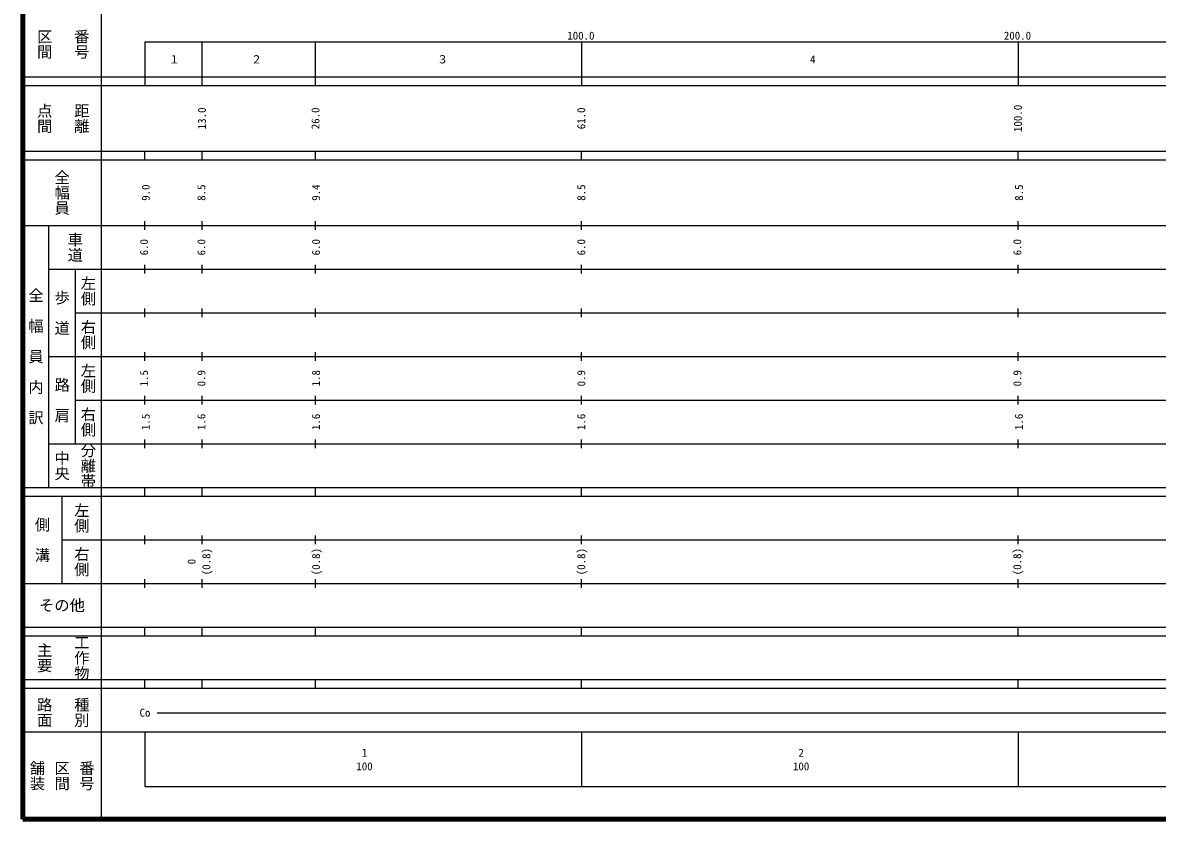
# Model space of a CAD drawing. Units: millimetres on the paper, enlarged 1000 times. Extents: x 40000 to 680000, y 20000 to 380000.
# Drawn here: x 40000 to 299868, y 20000 to 202409 of the extents above; entities that cross this region are included whole.
import ezdxf
from ezdxf.enums import TextEntityAlignment as Align

# ---------------------------------------------------------------- set-up
doc = ezdxf.new("R2010")
doc.units = ezdxf.units.MM
doc.header["$LTSCALE"] = 1000
doc.layers.add('M-TTL', color=2, linetype='Continuous', lineweight=140)
doc.layers.add('M-TTL-BAND', color=7, linetype='Continuous', lineweight=25)
doc.styles.add('@ＭＳ ゴシック', font='')
doc.styles.add('ＭＳ ゴシック', font='')
doc.styles.get('@ＭＳ ゴシック').set_extended_font_data('@MS Gothic')
doc.styles.get('ＭＳ ゴシック').set_extended_font_data('MS Gothic')

msp = doc.modelspace()

# ---------------------------------------------------------------- linework, layer by layer
at = {"layer": 'M-TTL'}
for p, q in [((40000, 380000), (40000, 20000)), ((40000, 20000), (680000, 20000))]:
    msp.add_line(p, q, dxfattribs=at)
at = {"layer": 'M-TTL-BAND'}
for p, q in [((58000, 370000), (58000, 20000)), ((68000, 198000), (579000, 198000)), ((68000, 198000), (68000, 188000)), ((81000, 198000), (81000, 188000)), ((107000, 198000), (107000, 188000)), ((168000, 198000), (168000, 188000)), ((268000, 198000), (268000, 188000)), ((40000, 190000), (579000, 190000)), ((40000, 188000), (579000, 188000)), ((40000, 173000), (579000, 173000)), ((68000, 171000), (68000, 173000)), ((81000, 173000), (81000, 171000)), ((107000, 173000), (107000, 171000)), ((168000, 171000), (168000, 173000)), ((268000, 171000), (268000, 173000)), ((40000, 171000), (579000, 171000)), ((40000, 156000), (579000, 156000)), ((46000, 96000), (46000, 156000)), ((68000, 155000), (68000, 157000)), ((81000, 157000), (81000, 155000)), ((107000, 157000), (107000, 155000)), ((168000, 155000), (168000, 157000)), ((268000, 155000), (268000, 157000)), ((46000, 146000), (579000, 146000)), ((52000, 146000), (52000, 106000)), ((68000, 145000), (68000, 147000)), ((81000, 147000), (81000, 145000)), ((107000, 147000), (107000, 145000)), ((168000, 145000), (168000, 147000)), ((268000, 145000), (268000, 147000)), ((52000, 136000), (579000, 136000)), ((68000, 135000), (68000, 137000)), ((81000, 137000), (81000, 135000)), ((107000, 137000), (107000, 135000)), ((168000, 135000), (168000, 137000)), ((268000, 135000), (268000, 137000)), ((46000, 126000), (579000, 126000)), ((68000, 125000), (68000, 127000)), ((81000, 127000), (81000, 125000)), ((107000, 127000), (107000, 125000)), ((168000, 125000), (168000, 127000)), ((268000, 125000), (268000, 127000)), ((68000, 115000), (68000, 117000)), ((81000, 117000), (81000, 115000)), ((107000, 117000), (107000, 115000)), ((168000, 115000), (168000, 117000)), ((268000, 115000), (268000, 117000)), ((52000, 116000), (579000, 116000)), ((68000, 105000), (68000, 107000)), ((81000, 107000), (81000, 105000)), ((107000, 107000), (107000, 105000)), ((168000, 105000), (168000, 107000)), ((268000, 105000), (268000, 107000)), ((46000, 106000), (579000, 106000)), ((40000, 96000), (579000, 96000)), ((40000, 94000), (579000, 94000)), ((49000, 94000), (49000, 74000)), ((68000, 94000), (68000, 96000)), ((81000, 96000), (81000, 94000)), ((107000, 96000), (107000, 94000)), ((168000, 94000), (168000, 96000)), ((268000, 94000), (268000, 96000)), ((49000, 84000), (579000, 84000)), ((68000, 83000), (68000, 85000)), ((81000, 85000), (81000, 83000)), ((107000, 85000), (107000, 83000)), ((168000, 83000), (168000, 85000)), ((268000, 83000), (268000, 85000)), ((40000, 74000), (579000, 74000)), ((68000, 73000), (68000, 75000)), ((81000, 75000), (81000, 73000)), ((107000, 75000), (107000, 73000)), ((168000, 73000), (168000, 75000)), ((268000, 73000), (268000, 75000)), ((40000, 64000), (579000, 64000)), ((68000, 62000), (68000, 64000)), ((81000, 64000), (81000, 62000)), ((107000, 64000), (107000, 62000)), ((168000, 62000), (168000, 64000)), ((268000, 62000), (268000, 64000)), ((40000, 62000), (579000, 62000)), ((40000, 52000), (579000, 52000)), ((68000, 50000), (68000, 52000)), ((81000, 52000), (81000, 50000)), ((107000, 52000), (107000, 50000)), ((168000, 50000), (168000, 52000)), ((268000, 50000), (268000, 52000)), ((40000, 50000), (579000, 50000)), ((70805, 44406), (565903, 44406)), ((40000, 40000), (579000, 40000)), ((68000, 40000), (68000, 27500)), ((168000, 40000), (168000, 27500)), ((268000, 40000), (268000, 27500)), ((68000, 27500), (579000, 27500))]:
    msp.add_line(p, q, dxfattribs=at)

# ---------------------------------------------------------------- texts
for s, height, rotation, style, p in [('区間', 2566, 270, '@ＭＳ ゴシック', (45000, 197500)), ('番号', 2566, 270, '@ＭＳ ゴシック', (53500, 197500)), ('点間', 2566, 270, '@ＭＳ ゴシック', (45000, 180500)), ('距離', 2566, 270, '@ＭＳ ゴシック', (53500, 180500)), ('13.0', 1833, 90, 'ＭＳ ゴシック', (81047, 180500)), ('26.0', 1833, 90, 'ＭＳ ゴシック', (107048, 180500)), ('61.0', 1833, 90, 'ＭＳ ゴシック', (167925, 180500)), ('100.0', 1833, 90, 'ＭＳ ゴシック', (267925, 180500)), ('全幅員', 2566, 270, '@ＭＳ ゴシック', (49000, 163500)), ('9.0', 1833, 90, 'ＭＳ ゴシック', (68171, 163500)), ('8.5', 1833, 90, 'ＭＳ ゴシック', (80922, 163500)), ('9.4', 1833, 90, 'ＭＳ ゴシック', (107173, 163500)), ('8.5', 1833, 90, 'ＭＳ ゴシック', (167925, 163500)), ('8.5', 1833, 90, 'ＭＳ ゴシック', (268171, 163500)), ('車道', 2566, 270, '@ＭＳ ゴシック', (52000, 151000)), ('6.0', 1833, 90, 'ＭＳ ゴシック', (67796, 151000)), ('6.0', 1833, 90, 'ＭＳ ゴシック', (80922, 151000)), ('6.0', 1833, 90, 'ＭＳ ゴシック', (107173, 151000)), ('6.0', 1833, 90, 'ＭＳ ゴシック', (167925, 151000)), ('6.0', 1833, 90, 'ＭＳ ゴシック', (267796, 151000)), ('左側', 2566, 270, '@ＭＳ ゴシック', (55000, 141000)), ('全\u3000幅\u3000員\u3000内\u3000訳', 2566, 270, '@ＭＳ ゴシック', (43000, 126000)), ('歩\u3000道', 2566, 270, '@ＭＳ ゴシック', (49000, 136000)), ('右側', 2566, 270, '@ＭＳ ゴシック', (55000, 131000)), ('左側', 2566, 270, '@ＭＳ ゴシック', (55000, 121000)), ('1.5', 1833, 90, 'ＭＳ ゴシック', (67796, 121000)), ('0.9', 1833, 90, 'ＭＳ ゴシック', (80922, 121000)), ('1.8', 1833, 90, 'ＭＳ ゴシック', (107173, 121000)), ('0.9', 1833, 90, 'ＭＳ ゴシック', (167925, 121000)), ('0.9', 1833, 90, 'ＭＳ ゴシック', (267796, 121000)), ('路\u3000肩', 2566, 270, '@ＭＳ ゴシック', (49000, 116000)), ('右側', 2566, 270, '@ＭＳ ゴシック', (55000, 111000)), ('1.5', 1833, 90, 'ＭＳ ゴシック', (68171, 111000)), ('1.6', 1833, 90, 'ＭＳ ゴシック', (80922, 111000)), ('1.6', 1833, 90, 'ＭＳ ゴシック', (107173, 111000)), ('1.6', 1833, 90, 'ＭＳ ゴシック', (167925, 111000)), ('1.6', 1833, 90, 'ＭＳ ゴシック', (268171, 111000)), ('中央', 2566, 270, '@ＭＳ ゴシック', (49000, 101000)), ('分離帯', 2566, 270, '@ＭＳ ゴシック', (55000, 101000)), ('左側', 2566, 270, '@ＭＳ ゴシック', (53500, 89000)), ('側\u3000溝', 2566, 270, '@ＭＳ ゴシック', (44500, 84000)), ('右側', 2566, 270, '@ＭＳ ゴシック', (53500, 79000)), ('(0.8)', 1833, 90, 'ＭＳ ゴシック', (82047, 79000)), ('(0.8)', 1833, 90, 'ＭＳ ゴシック', (107173, 79000)), ('(0.8)', 1833, 90, 'ＭＳ ゴシック', (167925, 79000)), ('(0.8)', 1833, 90, 'ＭＳ ゴシック', (267783, 79000)), ('0', 1833, 90, 'ＭＳ ゴシック', (78672, 79000)), ('主要', 2566, 270, '@ＭＳ ゴシック', (45000, 57000)), ('工作物', 2566, 270, '@ＭＳ ゴシック', (53500, 57000)), ('路面', 2566, 270, '@ＭＳ ゴシック', (45000, 44500)), ('種別', 2566, 270, '@ＭＳ ゴシック', (53500, 44500)), ('舗装', 2566, 270, '@ＭＳ ゴシック', (43333, 30000)), ('区間', 2566, 270, '@ＭＳ ゴシック', (49000, 30000)), ('番号', 2566, 270, '@ＭＳ ゴシック', (54667, 30000))]:
    msp.add_text(s, height=height, rotation=rotation, dxfattribs=dict(at, style=style)).set_placement(p, align=Align.MIDDLE_CENTER)
at = {"layer": 'M-TTL-BAND', "style": 'ＭＳ ゴシック'}
for s, height, p in [('100.0', 1833, (167844, 199445)), ('200.0', 1833, (267844, 199445)), ('１', 1833, (74711, 194000)), ('２', 1833, (93545, 194000)), ('３', 1833, (136171, 194000)), ('4', 1833, (220945, 194000)), ('その他', 2566, (49000, 69000)), ('Co', 1833, (68006, 44406)), ('1', 1833, (118288, 35238)), ('2', 1833, (218288, 35238)), ('100', 1833, (118288, 32131)), ('100', 1833, (218288, 32131))]:
    msp.add_text(s, height=height, dxfattribs=at).set_placement(p, align=Align.MIDDLE_CENTER)

doc.saveas('drawing.dxf')
